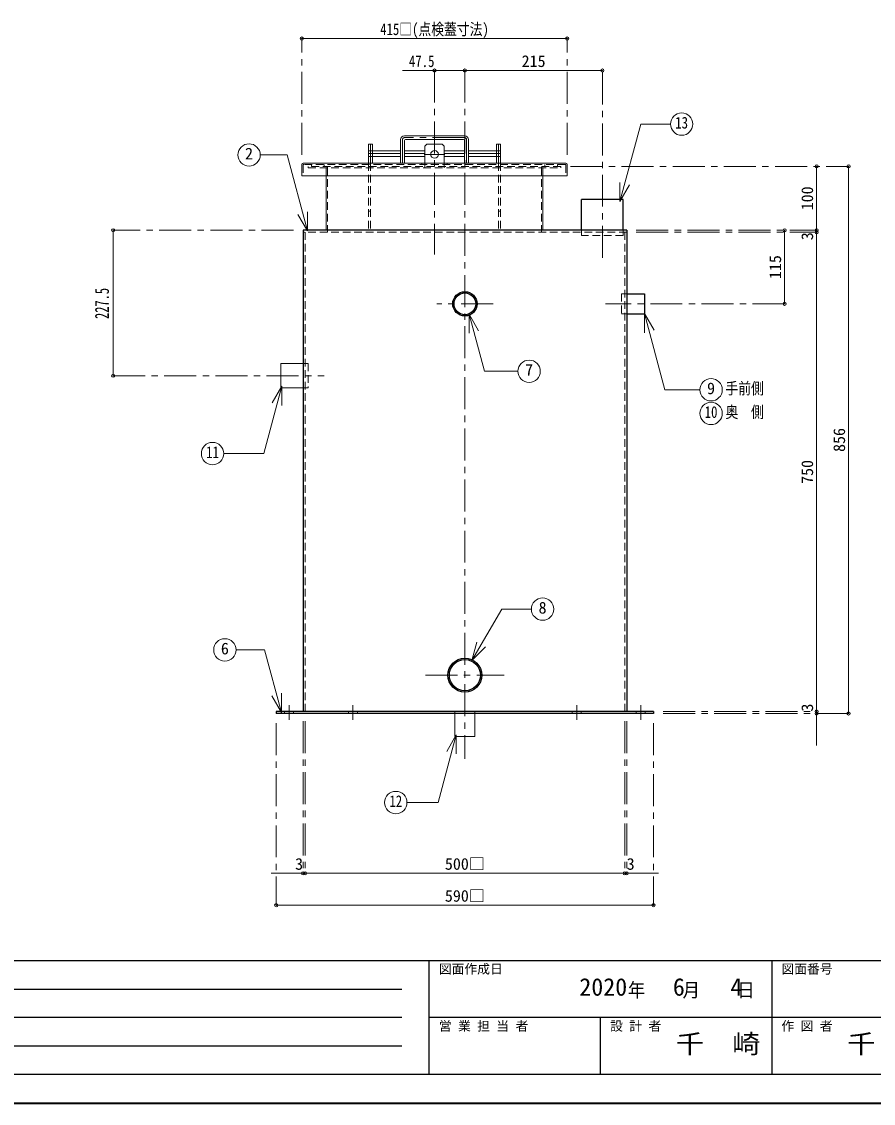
# Model space of a CAD drawing. Units: millimetres at full size, sheet at 1:10. Extents: x -2123 to 1927, y -1358 to 1452.
# Drawn here: x -791 to 541, y -1358 to 334 of the extents above; entities that cross this region are included whole.
import ezdxf
from ezdxf.enums import TextEntityAlignment as Align

# ---------------------------------------------------------------- set-up
doc = ezdxf.new("R2010")
doc.units = ezdxf.units.MM
doc.header["$LTSCALE"] = 10
doc.header["$PDMODE"] = 32
doc.header["$PDSIZE"] = 5
doc.linetypes.add('CHAIN1', pattern=[8, 5, -1, 1, -1])
doc.linetypes.add('DASHED1', pattern=[1.8, 1.2, -0.6])
doc.layers.add('0-0', color=7, linetype='Continuous', lineweight=18)
doc.styles.add('ＭＳ ゴシック', font='')
doc.styles.get('ＭＳ ゴシック').set_extended_font_data('MS Gothic')

msp = doc.modelspace()

# ---------------------------------------------------------------- linework, layer by layer
at = {"layer": '0-0', "color": 4, "lineweight": 9}
for p, q in [((62.2, 307.91), (-352.8, 307.91)), ((-97.8, 257.91), (-195.3, 257.91)), ((-97.8, 257.91), (117.2, 257.91)), ((-248.3, 142.91), (-248.3, 112.91)), ((-245.3, 142.91), (-248.3, 142.91)), ((-45.3, 142.91), (-42.3, 142.91)), ((-42.3, 142.91), (-42.3, 112.91)), ((-242.3, 132.41), (-198.3, 132.41)), ((-242.3, 123.41), (-198.3, 123.41)), ((-192.3, 132.41), (-160.3, 132.41)), ((-192.3, 123.41), (-160.3, 123.41)), ((-130.3, 132.41), (-98.3, 132.41)), ((-130.3, 123.41), (-98.3, 123.41)), ((-48.3, 132.41), (-92.3, 132.41)), ((-48.3, 123.41), (-92.3, 123.41)), ((452.2, 107.91), (452.2, 7.91)), ((502.2, -748.09), (502.2, 107.91)), ((-314.8, 7.91), (-314.8, 92.91)), ((24.2, 7.91), (24.2, 92.91)), ((-647.8, -219.59), (-647.8, 7.91)), ((402.2, -107.09), (402.2, 7.91)), ((452.2, 7.91), (452.2, 4.91)), ((452.2, 4.91), (452.2, -745.09)), ((452.2, -745.09), (452.2, -798.09)), ((-400.8, -998.09), (-347.8, -998.09)), ((-347.8, -998.09), (152.2, -998.09)), ((205.2, -998.09), (152.2, -998.09)), ((-392.8, -1048.09), (197.2, -1048.09))]:
    msp.add_line(p, q, dxfattribs=at)
at = {"layer": '0-0', "color": 4, "linetype": 'CHAIN1', "lineweight": 9}
for p, q in [((-352.8, 125.91), (-352.8, 307.91)), ((62.2, 125.91), (62.2, 307.91)), ((-145.3, 257.91), (-145.3, -30.09)), ((-97.8, 257.91), (-97.8, -819.09)), ((117.2, -35.09), (117.2, 257.91)), ((-98.3, 152.91), (-192.3, 152.91)), ((-195.3, 149.91), (-195.3, 112.91)), ((-95.3, 149.91), (-95.3, 112.91)), ((-248.3, 127.91), (-198.3, 127.91)), ((-192.3, 127.91), (-160.3, 127.91)), ((-161.3, 126.61), (-129.3, 126.61)), ((-130.3, 127.91), (-98.3, 127.91)), ((-42.3, 127.91), (-92.3, 127.91)), ((67.2, 107.91), (502.2, 107.91)), ((-365.8, 7.91), (-647.8, 7.91)), ((170.2, 7.91), (452.2, 7.91)), ((170.2, 4.91), (452.2, 4.91)), ((-53.8, -107.09), (-141.8, -107.09)), ((402.2, -107.09), (122.2, -107.09)), ((-647.8, -219.59), (-317.8, -219.59)), ((-159.3, -688.09), (-36.3, -688.09)), ((-372.8, -758.09), (-372.8, -735.09)), ((-272.8, -735.09), (-272.8, -758.09)), ((77.2, -735.09), (77.2, -758.09)), ((177.2, -758.09), (177.2, -735.09)), ((-350.8, -760.09), (-350.8, -998.09)), ((-347.8, -760.09), (-347.8, -998.09)), ((152.2, -760.09), (152.2, -998.09)), ((155.2, -760.09), (155.2, -998.09)), ((212.2, -745.09), (452.2, -745.09)), ((212.2, -748.09), (502.2, -748.09)), ((-392.8, -763.09), (-392.8, -1048.09)), ((197.2, -763.09), (197.2, -1048.09))]:
    msp.add_line(p, q, dxfattribs=at)
at = {"layer": '0-0'}
for p, q in [((-192.3, 155.91), (-98.3, 155.91)), ((-245.3, 142.91), (-242.3, 142.91)), ((-245.3, 142.91), (-245.3, 112.91)), ((-242.3, 112.91), (-242.3, 142.91)), ((-198.3, 149.91), (-198.3, 112.91)), ((-192.3, 148.41), (-192.3, 112.91)), ((-190.8, 149.91), (-99.8, 149.91)), ((-160.3, 139.61), (-157.3, 142.61)), ((-160.3, 139.61), (-160.3, 112.91)), ((-133.3, 142.61), (-157.3, 142.61)), ((-133.3, 142.61), (-130.3, 139.61)), ((-130.3, 139.61), (-130.3, 112.91)), ((-98.3, 148.41), (-98.3, 112.91)), ((-92.3, 149.91), (-92.3, 112.91)), ((-48.3, 112.91), (-48.3, 142.91)), ((-45.3, 142.91), (-48.3, 142.91)), ((-45.3, 142.91), (-45.3, 112.91)), ((-375.67, 125.81), (-417.83, 125.81)), ((-343.81, 6.9), (-375.67, 125.81)), ((-352.8, 110.91), (-352.8, 92.91)), ((-350.8, 112.91), (60.2, 112.91)), ((62.2, 110.91), (62.2, 92.91)), ((62.2, 92.91), (-352.8, 92.91)), ((144.7, 52.83), (144.7, 82.83)), ((144.7, 52.83), (159.7, 78.81)), ((-343.81, 6.9), (-343.81, 36.9)), ((-343.81, 6.9), (-358.81, 32.88)), ((-91.25, -123.12), (-91.25, -153.12)), ((-91.25, -123.12), (-76.25, -149.11)), ((-91.25, -123.12), (-67.26, -212.68)), ((182.95, -122.28), (182.95, -152.28)), ((182.95, -122.28), (197.95, -148.27)), ((-385.8, -200.59), (-385.8, -238.59)), ((-350.8, -200.59), (-385.8, -200.59)), ((-14.9, -212.68), (-67.26, -212.68)), ((-383.95, -236.06), (-412.19, -341.44)), ((-383.95, -236.06), (-398.95, -262.04)), ((-383.95, -236.06), (-383.95, -266.06)), ((-350.8, -238.59), (-385.8, -238.59)), ((-412.19, -341.44), (-474.85, -341.44)), ((-86.69, -665.21), (-40.22, -584.72)), ((-40.22, -584.72), (6.23, -584.72)), ((-86.69, -665.21), (-78.93, -636.24)), ((-410.97, -648.61), (-455.61, -648.61)), ((-384.73, -746.54), (-410.97, -648.61)), ((-86.69, -665.21), (-65.48, -644)), ((-384.73, -746.54), (-399.73, -720.56)), ((-384.73, -746.54), (-384.73, -716.54)), ((-113.3, -748.09), (-113.3, -784.09)), ((-111.27, -781.39), (-126.27, -807.37)), ((-111.27, -781.39), (-111.27, -811.39))]:
    msp.add_line(p, q, dxfattribs=at)
at = {"layer": '0-0', "color": 4, "linetype": 'DASHED1', "lineweight": 9}
for p, q in [((-248.3, 132.41), (-242.3, 132.41)), ((-248.3, 123.41), (-242.3, 123.41)), ((-42.3, 132.41), (-48.3, 132.41)), ((-42.3, 123.41), (-48.3, 123.41)), ((-350.8, 109.91), (-350.8, 92.91)), ((59.2, 110.91), (-349.8, 110.91)), ((-342.8, 107.91), (-342.8, 105.91)), ((52.2, 107.91), (-342.8, 107.91)), ((-342.8, 105.91), (52.2, 105.91)), ((-337.8, 110.91), (-337.8, 107.91)), ((-317.8, 110.91), (-317.8, 107.91)), ((-314.8, 104.91), (-314.8, 92.91)), ((-312.8, 105.91), (-312.8, 4.91)), ((-248.3, 112.91), (-248.3, 7.91)), ((-245.3, 112.91), (-245.3, 7.91)), ((-165.05, 112.91), (-165.05, 110.91)), ((-160.3, 105.91), (-160.3, 112.91)), ((-130.3, 105.91), (-130.3, 112.91)), ((-125.55, 112.91), (-125.55, 110.91)), ((-45.3, 112.91), (-45.3, 7.91)), ((-42.3, 112.91), (-42.3, 7.91)), ((22.2, 105.91), (22.2, 4.91)), ((24.2, 104.91), (24.2, 92.91)), ((27.2, 110.91), (27.2, 107.91)), ((47.2, 110.91), (47.2, 107.91)), ((52.2, 107.91), (52.2, 105.91)), ((60.2, 109.91), (60.2, 92.91)), ((-248.3, 37.91), (-245.3, 37.91)), ((-42.3, 37.91), (-45.3, 37.91)), ((-350.8, -200.59), (-342.8, -200.59)), ((-342.8, -200.59), (-342.8, -238.59)), ((-350.8, -238.59), (-342.8, -238.59)), ((-379.8, -745.09), (-379.8, -748.09)), ((-365.8, -745.09), (-365.8, -748.09)), ((-113.3, -748.09), (-113.3, -745.09)), ((-82.3, -748.09), (-82.3, -745.09)), ((170.2, -745.09), (170.2, -748.09)), ((184.2, -745.09), (184.2, -748.09))]:
    msp.add_line(p, q, dxfattribs=at)
at = {"layer": '0-0', "color": 5, "lineweight": 25}
for p, q in [((84.7, 7.91), (84.7, 55.91)), ((149.7, 55.91), (84.7, 55.91)), ((149.7, 7.91), (149.7, 55.91)), ((-350.8, 7.91), (-350.8, -745.09)), ((155.2, 7.91), (-350.8, 7.91)), ((155.2, 7.91), (155.2, -745.09)), ((155.2, -122.59), (183.2, -122.59)), ((-392.8, -745.09), (-392.8, -748.09)), ((197.2, -745.09), (-392.8, -745.09)), ((197.2, -748.09), (-392.8, -748.09)), ((197.2, -745.09), (197.2, -748.09))]:
    msp.add_line(p, q, dxfattribs=at)
at = {"layer": '0-0', "linetype": 'DASHED1'}
for p, q in [((155.2, 4.91), (-350.8, 4.91)), ((-347.8, 4.91), (-347.8, -745.09)), ((84.7, -0.09), (84.7, 7.91)), ((149.7, -0.09), (149.7, 7.91)), ((152.2, 4.91), (152.2, -745.09)), ((149.7, -0.09), (84.7, -0.09)), ((155.2, -122.59), (147.2, -122.59)), ((-279.8, -745.09), (-279.8, -748.09)), ((-265.8, -745.09), (-265.8, -748.09)), ((70.2, -745.09), (70.2, -748.09)), ((84.2, -745.09), (84.2, -748.09))]:
    msp.add_line(p, q, dxfattribs=at)
at = {"layer": '0-0', "color": 6, "lineweight": 25}
for p, q in [((-2077.8, -1134.52), (1882.2, -1134.52)), ((-153.52, -1313.09), (-153.52, -1134.52)), ((382.2, -1134.52), (382.2, -1313.09)), ((-1124.94, -1179.16), (-196.37, -1179.16)), ((-196.37, -1223.8), (-1124.94, -1223.8)), ((1882.2, -1223.8), (-153.52, -1223.8)), ((114.34, -1313.09), (114.34, -1223.8)), ((-196.37, -1268.44), (-1124.94, -1268.44)), ((1882.2, -1313.09), (-2077.8, -1313.09))]:
    msp.add_line(p, q, dxfattribs=at)
at = {"layer": '0-0', "color": 1, "lineweight": 40}
msp.add_line((1927.2, -1358.09), (-2122.8, -1358.09), dxfattribs=at)
at = {"layer": '0-0'}
for points in [[(144.7, 52.83), (177.2, 174.13), (223.68, 174.13)], [(182.95, -122.28), (214.91, -241.55), (269.67, -241.55)], [(-82.3, -748.09), (-82.3, -784.09), (-113.3, -784.09)], [(-111.27, -781.39), (-139.68, -887.42), (-188.33, -887.42)]]:
    msp.add_lwpolyline(points, dxfattribs=at)
at = {"layer": '0-0', "linetype": 'DASHED1'}
msp.add_lwpolyline([(155.2, -91.59), (147.2, -91.59), (147.2, -122.59)], dxfattribs=at)
at = {"layer": '0-0', "color": 5, "lineweight": 25}
msp.add_lwpolyline([(155.2, -91.59), (183.2, -91.59), (183.2, -122.59)], dxfattribs=at)
at = {"layer": '0-0'}
for centre, radius in [((241.18, 174.13), 17.5), ((-435.33, 125.81), 17.5), ((-145.3, 126.61), 6), ((2.6, -212.68), 17.5), ((287.17, -241.55), 17.5), ((287.17, -278.55), 17.5), ((-492.35, -341.44), 17.5), ((23.73, -584.72), 17.5), ((-473.11, -648.61), 17.5), ((-205.83, -887.42), 17.5)]:
    msp.add_circle(centre, radius, dxfattribs=at)
at = {"layer": '0-0', "color": 5, "lineweight": 25}
for centre, radius in [((-97.8, -107.09), 19), ((-97.8, -107.09), 17), ((-97.8, -688.09), 26.5), ((-97.8, -688.09), 24.3)]:
    msp.add_circle(centre, radius, dxfattribs=at)
at = {"layer": '0-0'}
for centre, radius, start, end in [((-192.3, 149.91), 6, 90, 180), ((-98.3, 149.91), 6, 0, 90), ((-190.8, 148.41), 1.5, 90, 180), ((-99.8, 148.41), 1.5, 0, 90), ((-350.8, 110.91), 2, 90, 180), ((60.2, 110.91), 2, 0, 90)]:
    msp.add_arc(centre, radius, start, end, dxfattribs=at)
at = {"layer": '0-0', "color": 4, "linetype": 'CHAIN1', "lineweight": 9}
for centre, start, end in [((-192.3, 149.91), 90, 180), ((-98.3, 149.91), 0, 90)]:
    msp.add_arc(centre, 3, start, end, dxfattribs=at)
at = {"layer": '0-0', "color": 4, "linetype": 'DASHED1', "lineweight": 9}
for centre, radius, start, end in [((-349.8, 109.91), 1, 90, 180), ((-315.8, 104.91), 1, 0, 90), ((-314.8, 105.91), 2, 0, 90), ((24.2, 105.91), 2, 90, 180), ((25.2, 104.91), 1, 90, 180), ((59.2, 109.91), 1, 0, 90)]:
    msp.add_arc(centre, radius, start, end, dxfattribs=at)
at = {"layer": '0-0', "color": 1}
for p in [(-352.8, 307.91), (62.2, 307.91), (-145.3, 257.91), (-97.8, 257.91), (117.2, 257.91), (452.2, 107.91), (502.2, 107.91), (-647.8, 7.91), (402.2, 7.91), (452.2, 7.91), (452.2, 4.91), (402.2, -107.09), (-647.8, -219.59), (452.2, -745.09), (452.2, -748.09), (502.2, -748.09), (-350.8, -998.09), (-347.8, -998.09), (152.2, -998.09), (155.2, -998.09), (-392.8, -1048.09), (197.2, -1048.09)]:
    msp.add_point(p, dxfattribs=at)

# ---------------------------------------------------------------- texts
at = {"layer": '0-0', "style": 'ＭＳ ゴシック'}
for s, height, width, p in [('415□(点検蓋寸法)', 18.33, 0.8, (-230.3, 307.91)), ('47.5', 18.33, 0.8, (-185.3, 257.91)), ('13', 18.33, 0.8, (231.18, 161.63)), ('手前側', 18.33, 0.8, (309.67, -254.05)), ('10', 18.33, 0.8, (277.17, -291.05)), ('奥\u3000側', 18.33, 0.8, (309.67, -291.05)), ('11', 18.33, 0.8, (-502.35, -353.94)), ('12', 18.33, 0.8, (-215.83, -899.92)), ('千\u3000崎', 29.33, 1.1, (232.2, -1288.44)), ('千\u3000崎', 29.33, 1.1, (500.06, -1288.44))]:
    msp.add_text(s, height=height, dxfattribs=dict(at, width=width)).set_placement(p, align=Align.BOTTOM_LEFT)
for s, height, p in [('215', 18.33, (-9.05, 257.91)), ('2', 18.33, (-441.58, 113.31)), ('7', 18.33, (-3.65, -225.18)), ('9', 18.33, (280.92, -254.05)), ('8', 18.33, (17.48, -597.22)), ('6', 18.33, (-479.36, -661.11)), ('3', 18.33, (-363.3, -998.09)), ('500□', 18.33, (-129.05, -998.09)), ('3', 18.33, (155.2, -998.09)), ('590□', 18.33, (-129.05, -1048.09)), ('図面作成日', 14.66, (-138.52, -1159.52)), ('図面番号', 14.66, (397.2, -1159.52)), ('2020', 27.49, (81.2, -1197.91)), ('6', 27.49, (227.45, -1197.91)), ('4', 27.49, (317.45, -1197.91)), ('営 業 担 当 者', 14.66, (-138.52, -1248.8)), ('設 計 者', 14.66, (129.34, -1248.8)), ('作 図 者', 14.66, (397.2, -1248.8))]:
    msp.add_text(s, height=height, dxfattribs=at).set_placement(p, align=Align.BOTTOM_LEFT)
for s, p in [('100', (452.2, 39.16)), ('3', (452.2, -7.59)), ('115', (402.2, -68.34)), ('856', (502.2, -338.84)), ('750', (452.2, -388.84)), ('3', (452.2, -745.09))]:
    msp.add_text(s, height=18.33, rotation=90, dxfattribs=at).set_placement(p, align=Align.BOTTOM_LEFT)
at = {"layer": '0-0', "style": 'ＭＳ ゴシック', "width": 0.65}
msp.add_text('227.5', height=21.99, rotation=90, dxfattribs=at).set_placement((-647.8, -130.84), align=Align.BOTTOM_LEFT)
at = {"layer": '0-0', "insert": (157.2, -1194.16), "char_height": 21.99, "attachment_point": 7, "style": 'ＭＳ ゴシック'}
msp.add_mtext('\\T1.27;\\W0.9;年\\~\\~\\~月\\~\\~\\~日', dxfattribs=at)

doc.saveas('drawing.dxf')
